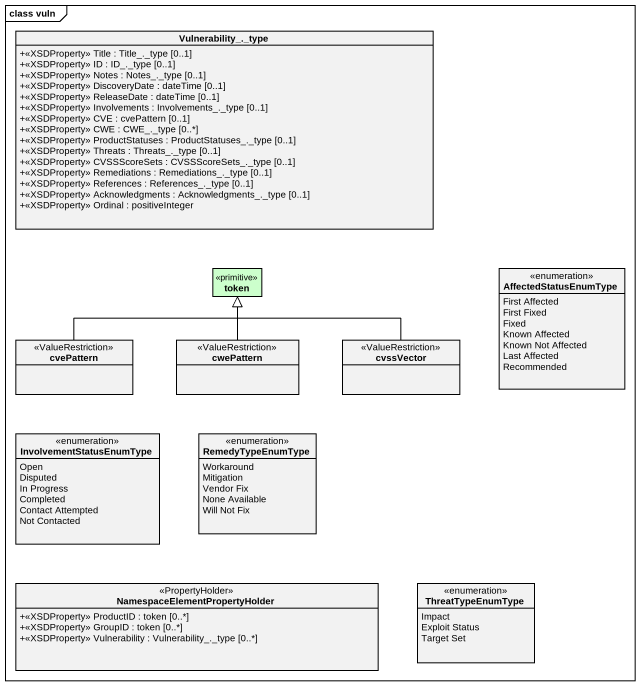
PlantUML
@startuml
mainframe class vuln
hide circle
hide empty members
skinparam classAttributeIconSize 0
class "Vulnerability_._type" as Vulnerability_type {
  +<<XSDProperty>> Title : Title_._type [0..1]
  +<<XSDProperty>> ID : ID_._type [0..1]
  +<<XSDProperty>> Notes : Notes_._type [0..1]
  +<<XSDProperty>> DiscoveryDate : dateTime [0..1]
  +<<XSDProperty>> ReleaseDate : dateTime [0..1]
  +<<XSDProperty>> Involvements : Involvements_._type [0..1]
  +<<XSDProperty>> CVE : cvePattern [0..1]
  +<<XSDProperty>> CWE : CWE_._type [0..*]
  +<<XSDProperty>> ProductStatuses : ProductStatuses_._type [0..1]
  +<<XSDProperty>> Threats : Threats_._type [0..1]
  +<<XSDProperty>> CVSSScoreSets : CVSSScoreSets_._type [0..1]
  +<<XSDProperty>> Remediations : Remediations_._type [0..1]
  +<<XSDProperty>> References : References_._type [0..1]
  +<<XSDProperty>> Acknowledgments : Acknowledgments_._type [0..1]
  +<<XSDProperty>> Ordinal : positiveInteger
}
class token <<primitive>> #CCFFCC
enum AffectedStatusEnumType {
  First Affected
  First Fixed
  Fixed
  Known Affected
  Known Not Affected
  Last Affected
  Recommended
}
class cvePattern <<ValueRestriction>>
class cwePattern <<ValueRestriction>>
class cvssVector <<ValueRestriction>>
enum InvolvementStatusEnumType {
  Open
  Disputed
  In Progress
  Completed
  Contact Attempted
  Not Contacted
}
enum RemedyTypeEnumType {
  Workaround
  Mitigation
  Vendor Fix
  None Available
  Will Not Fix
}
class "NamespaceElementPropertyHolder" as NamespaceElementPropertyHold <<PropertyHolder>> {
  +<<XSDProperty>> ProductID : token [0..*]
  +<<XSDProperty>> GroupID : token [0..*]
  +<<XSDProperty>> Vulnerability : Vulnerability_._type [0..*]
}
enum ThreatTypeEnumType {
  Impact
  Exploit Status
  Target Set
}
cvePattern -right-|> token
cwePattern -up-|> token
cvssVector -left-|> token
@enduml
